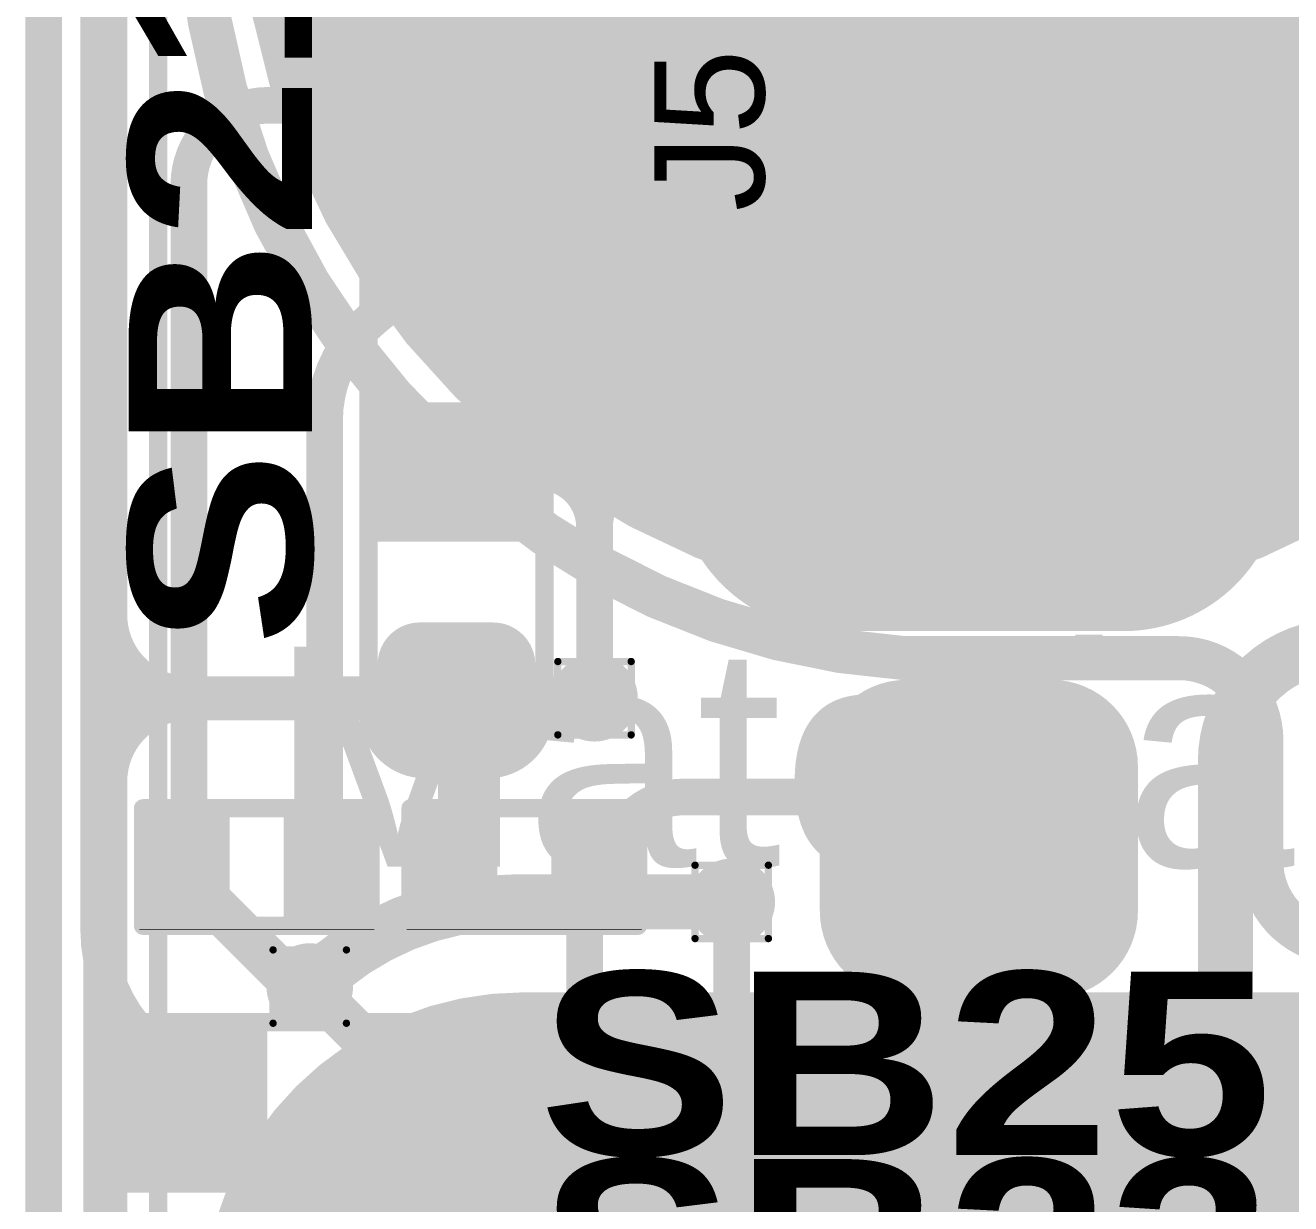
# Model space of a CAD drawing. Header units: inches. Extents: x 3 to 457, y -41 to 239.
# Drawn here: x 192.62 to 201.38, y 14.03 to 22.19 of the extents above; entities that cross this region are included whole.
import ezdxf

# ---------------------------------------------------------------- set-up
doc = ezdxf.new("R2010")
doc.units = ezdxf.units.IN
for name, color, linetype in [('Board Outline', 216, 'Continuous'), ('Bottom Layer', 5, 'Continuous'), ('Bottom Overlay', 54, 'Continuous'), ('Bottom Paste', 16, 'Continuous'), ('Bottom Solder', 6, 'Continuous'), ('Drill Drawing', 1, 'Continuous'), ('Fabrication', 76, 'Continuous'), ('Top Layer', 1, 'Continuous'), ('Top Overlay', 2, 'Continuous'), ('Top Paste', 8, 'Continuous'), ('Top Solder', 216, 'Continuous'), ('Via Holes', 16, 'Continuous')]:
    doc.layers.add(name, color=color, linetype=linetype)
doc.styles.add('Arial', font='', dxfattribs={"height": 0.2})
doc.styles.add('Arial Black_Bold', font='', dxfattribs={"height": 0.2})
doc.styles.get('Arial').set_extended_font_data('Arial')
doc.styles.get('Arial Black_Bold').set_extended_font_data('Arial Black', bold=True)

# ---------------------------------------------------------------- blocks, each defined once
blk = doc.blocks.new('S______B______15')
at = {"layer": 'Top Layer'}
for points in [[(-1.143, -0.4445), (-1.143, 0.4445), (-0.381, 0.4445), (-0.381, -0.4445)], [(0.381, -0.4445), (0.381, 0.4445), (1.143, 0.4445), (1.143, -0.4445)]]:
    blk.add_hatch(color=1, dxfattribs=at).paths.add_polyline_path(points)
at = {"layer": 'Top Paste'}
for points in [[(-1.143, -0.4445), (-1.143, 0.4445), (-0.381, 0.4445), (-0.381, -0.4445)], [(0.381, -0.4445), (0.381, 0.4445), (1.143, 0.4445), (1.143, -0.4445)]]:
    blk.add_hatch(color=8, dxfattribs=at).paths.add_polyline_path(points)
at = {"layer": 'Top Solder'}
for points in [[(-1.2446, -0.5461), (-1.2446, 0.5461), (-0.2794, 0.5461), (-0.2794, -0.5461)], [(0.2794, -0.5461), (0.2794, 0.5461), (1.2446, 0.5461), (1.2446, -0.5461)]]:
    blk.add_hatch(color=216, dxfattribs=at).paths.add_polyline_path(points)
at = {"layer": 'Top Overlay'}
for points in [[(-1.27, -0.5588, 0.127, 0.127, 0), (-1.27, 0.5588, 0.127, 0.127, 0)], [(-1.27, 0.5588, 0.127, 0.127, 0), (1.27, 0.5588, 0.127, 0.127, 0)], [(1.27, -0.5588, 0.127, 0.127, 0), (1.27, 0.5588, 0.127, 0.127, 0)], [(-1.27, -0.5588, 0.127, 0.127, 0), (1.27, -0.5588, 0.127, 0.127, 0)]]:
    blk.add_lwpolyline(points, format="xyseb", dxfattribs=at)
for points in [[(-1.30175, 0.5588, 0.0635, 0.0635, 1), (-1.23825, 0.5588, 0.0635, 0.0635, 1)], [(-1.30175, 0.5588, 0.0635, 0.0635, 1), (-1.23825, 0.5588, 0.0635, 0.0635, 1)], [(1.23825, 0.5588, 0.0635, 0.0635, 1), (1.30175, 0.5588, 0.0635, 0.0635, 1)], [(1.23825, 0.5588, 0.0635, 0.0635, 1), (1.30175, 0.5588, 0.0635, 0.0635, 1)], [(-1.30175, -0.5588, 0.0635, 0.0635, 1), (-1.23825, -0.5588, 0.0635, 0.0635, 1)], [(-1.30175, -0.5588, 0.0635, 0.0635, 1), (-1.23825, -0.5588, 0.0635, 0.0635, 1)], [(1.23825, -0.5588, 0.0635, 0.0635, 1), (1.30175, -0.5588, 0.0635, 0.0635, 1)], [(1.23825, -0.5588, 0.0635, 0.0635, 1), (1.30175, -0.5588, 0.0635, 0.0635, 1)]]:
    blk.add_lwpolyline(points, format="xyseb", close=True, dxfattribs=at)
blk = doc.blocks.new('S______B______3_P___130')
at = {"layer": 'Top Layer'}
h = blk.add_hatch(color=1, dxfattribs=at)
edge = h.paths.add_edge_path()
edge.add_arc((-1.7145, -0.254), 0.1905, 180, 270)
edge.add_line((-1.7145, -0.4445), (-1.3335, -0.4445))
edge.add_arc((-1.3335, -0.254), 0.1905, 270, 360)
edge.add_line((-1.143, -0.254), (-1.143, 0.254))
edge.add_arc((-1.3335, 0.254), 0.1905, 0, 90)
edge.add_line((-1.3335, 0.4445), (-1.7145, 0.4445))
edge.add_arc((-1.7145, 0.254), 0.1905, 90, 180)
edge.add_line((-1.905, 0.254), (-1.905, -0.254))
blk.add_hatch(color=1, dxfattribs=at).paths.add_polyline_path([(-0.381, -0.4445), (-0.381, 0.4445), (0.381, 0.4445), (0.381, -0.4445)])
h = blk.add_hatch(color=1, dxfattribs=at)
edge = h.paths.add_edge_path()
edge.add_arc((1.3335, -0.254), 0.1905, 180, 270)
edge.add_line((1.3335, -0.4445), (1.7145, -0.4445))
edge.add_arc((1.7145, -0.254), 0.1905, 270, 360)
edge.add_line((1.905, -0.254), (1.905, 0.254))
edge.add_arc((1.7145, 0.254), 0.1905, 0, 90)
edge.add_line((1.7145, 0.4445), (1.3335, 0.4445))
edge.add_arc((1.3335, 0.254), 0.1905, 90, 180)
edge.add_line((1.143, 0.254), (1.143, -0.254))
at = {"layer": 'Top Paste'}
h = blk.add_hatch(color=8, dxfattribs=at)
edge = h.paths.add_edge_path()
edge.add_arc((-1.7145, -0.254), 0.1905, 180, 270)
edge.add_line((-1.7145, -0.4445), (-1.3335, -0.4445))
edge.add_arc((-1.3335, -0.254), 0.1905, 270, 360)
edge.add_line((-1.143, -0.254), (-1.143, 0.254))
edge.add_arc((-1.3335, 0.254), 0.1905, 0, 90)
edge.add_line((-1.3335, 0.4445), (-1.7145, 0.4445))
edge.add_arc((-1.7145, 0.254), 0.1905, 90, 180)
edge.add_line((-1.905, 0.254), (-1.905, -0.254))
blk.add_hatch(color=8, dxfattribs=at).paths.add_polyline_path([(-0.381, -0.4445), (-0.381, 0.4445), (0.381, 0.4445), (0.381, -0.4445)])
h = blk.add_hatch(color=8, dxfattribs=at)
edge = h.paths.add_edge_path()
edge.add_arc((1.3335, -0.254), 0.1905, 180, 270)
edge.add_line((1.3335, -0.4445), (1.7145, -0.4445))
edge.add_arc((1.7145, -0.254), 0.1905, 270, 360)
edge.add_line((1.905, -0.254), (1.905, 0.254))
edge.add_arc((1.7145, 0.254), 0.1905, 0, 90)
edge.add_line((1.7145, 0.4445), (1.3335, 0.4445))
edge.add_arc((1.3335, 0.254), 0.1905, 90, 180)
edge.add_line((1.143, 0.254), (1.143, -0.254))
at = {"layer": 'Top Solder'}
h = blk.add_hatch(color=216, dxfattribs=at)
edge = h.paths.add_edge_path()
edge.add_arc((-1.7145, -0.254), 0.2921, 180, 270)
edge.add_line((-1.7145, -0.5461), (-1.3335, -0.5461))
edge.add_arc((-1.3335, -0.254), 0.2921, 270, 360)
edge.add_line((-1.0414, -0.254), (-1.0414, 0.254))
edge.add_arc((-1.3335, 0.254), 0.2921, 0, 90)
edge.add_line((-1.3335, 0.5461), (-1.7145, 0.5461))
edge.add_arc((-1.7145, 0.254), 0.2921, 90, 180)
edge.add_line((-2.0066, 0.254), (-2.0066, -0.254))
blk.add_hatch(color=216, dxfattribs=at).paths.add_polyline_path([(-0.4826, -0.5461), (-0.4826, 0.5461), (0.4826, 0.5461), (0.4826, -0.5461)])
h = blk.add_hatch(color=216, dxfattribs=at)
edge = h.paths.add_edge_path()
edge.add_arc((1.3335, -0.254), 0.2921, 180, 270)
edge.add_line((1.3335, -0.5461), (1.7145, -0.5461))
edge.add_arc((1.7145, -0.254), 0.2921, 270, 360)
edge.add_line((2.0066, -0.254), (2.0066, 0.254))
edge.add_arc((1.7145, 0.254), 0.2921, 0, 90)
edge.add_line((1.7145, 0.5461), (1.3335, 0.5461))
edge.add_arc((1.3335, 0.254), 0.2921, 90, 180)
edge.add_line((1.0414, 0.254), (1.0414, -0.254))
at = {"layer": 'Top Overlay'}
for points in [[(-2.0574, 0.2166, 0.127, 0.127, -0.414214), (-1.6644, 0.6096, 0.127, 0.127, 0)], [(1.6644, 0.6096, 0.127, 0.127, 0), (-1.6644, 0.6096, 0.127, 0.127, 0)], [(1.6644, 0.6096, 0.127, 0.127, -0.414214), (2.0574, 0.2166, 0.127, 0.127, 0)], [(-2.0574, -0.2166, 0.127, 0.127, 0), (-2.0574, 0.2166, 0.127, 0.127, 0)], [(2.0574, -0.2166, 0.127, 0.127, 0), (2.0574, 0.2166, 0.127, 0.127, 0)], [(-1.6644, -0.6096, 0.127, 0.127, -0.414214), (-2.0574, -0.2166, 0.127, 0.127, 0)], [(2.0574, -0.2166, 0.127, 0.127, -0.414214), (1.6644, -0.6096, 0.127, 0.127, 0)], [(1.6644, -0.6096, 0.127, 0.127, 0), (-1.6644, -0.6096, 0.127, 0.127, 0)]]:
    blk.add_lwpolyline(points, format="xyseb", dxfattribs=at)
for points in [[(-1.6962, 0.6096, 0.0635, 0.0635, 1), (-1.6327, 0.6096, 0.0635, 0.0635, 1)], [(-1.6962, 0.6096, 0.0635, 0.0635, 1), (-1.6327, 0.6096, 0.0635, 0.0635, 1)], [(1.6327, 0.6096, 0.0635, 0.0635, 1), (1.6962, 0.6096, 0.0635, 0.0635, 1)], [(1.6327, 0.6096, 0.0635, 0.0635, 1), (1.6962, 0.6096, 0.0635, 0.0635, 1)], [(-2.0892, 0.2166, 0.0635, 0.0635, 1), (-2.0257, 0.2166, 0.0635, 0.0635, 1)], [(-2.0892, 0.2166, 0.0635, 0.0635, 1), (-2.0257, 0.2166, 0.0635, 0.0635, 1)], [(2.0257, 0.2166, 0.0635, 0.0635, 1), (2.0892, 0.2166, 0.0635, 0.0635, 1)], [(2.0257, 0.2166, 0.0635, 0.0635, 1), (2.0892, 0.2166, 0.0635, 0.0635, 1)], [(-2.0892, -0.2166, 0.0635, 0.0635, 1), (-2.0257, -0.2166, 0.0635, 0.0635, 1)], [(-2.0892, -0.2166, 0.0635, 0.0635, 1), (-2.0257, -0.2166, 0.0635, 0.0635, 1)], [(2.0257, -0.2166, 0.0635, 0.0635, 1), (2.0892, -0.2166, 0.0635, 0.0635, 1)], [(2.0257, -0.2166, 0.0635, 0.0635, 1), (2.0892, -0.2166, 0.0635, 0.0635, 1)], [(-1.6962, -0.6096, 0.0635, 0.0635, 1), (-1.6327, -0.6096, 0.0635, 0.0635, 1)], [(-1.6962, -0.6096, 0.0635, 0.0635, 1), (-1.6327, -0.6096, 0.0635, 0.0635, 1)], [(1.6327, -0.6096, 0.0635, 0.0635, 1), (1.6962, -0.6096, 0.0635, 0.0635, 1)], [(1.6327, -0.6096, 0.0635, 0.0635, 1), (1.6962, -0.6096, 0.0635, 0.0635, 1)]]:
    blk.add_lwpolyline(points, format="xyseb", close=True, dxfattribs=at)
blk = doc.blocks.new('R___0402_209')
at = {"layer": 'Top Layer'}
for points in [[(-0.6985, -0.3175), (-0.6985, 0.3175), (-0.2413, 0.3175), (-0.2413, -0.3175)], [(0.2413, -0.3175), (0.2413, 0.3175), (0.6985, 0.3175), (0.6985, -0.3175)]]:
    blk.add_hatch(color=1, dxfattribs=at).paths.add_polyline_path(points)
at = {"layer": 'Top Paste'}
for points in [[(-0.6985, -0.3175), (-0.6985, 0.3175), (-0.2413, 0.3175), (-0.2413, -0.3175)], [(0.2413, -0.3175), (0.2413, 0.3175), (0.6985, 0.3175), (0.6985, -0.3175)]]:
    blk.add_hatch(color=8, dxfattribs=at).paths.add_polyline_path(points)
at = {"layer": 'Top Solder'}
for points in [[(-0.7535, -0.3725), (-0.7535, 0.3725), (-0.1863, 0.3725), (-0.1863, -0.3725)], [(0.1863, -0.3725), (0.1863, 0.3725), (0.7535, 0.3725), (0.7535, -0.3725)]]:
    blk.add_hatch(color=216, dxfattribs=at).paths.add_polyline_path(points)
at = {"layer": 'Top Overlay'}
for points in [[(-0.7874, 0.4064, 0.127, 0.127, 0), (0.7874, 0.4064, 0.127, 0.127, 0)], [(-0.7874, -0.4064, 0.127, 0.127, 0), (-0.7874, 0.4064, 0.127, 0.127, 0)], [(0.7874, -0.4064, 0.127, 0.127, 0), (0.7874, 0.4064, 0.127, 0.127, 0)], [(-0.7874, -0.4064, 0.127, 0.127, 0), (0.7874, -0.4064, 0.127, 0.127, 0)], [(-0.8128, -0.4318, 0.00323, 0.00323, 0), (0.8128, -0.4318, 0.00323, 0.00323, 0)]]:
    blk.add_lwpolyline(points, format="xyseb", dxfattribs=at)
for points in [[(-0.8191, 0.4064, 0.0635, 0.0635, 1), (-0.7556, 0.4064, 0.0635, 0.0635, 1)], [(-0.8191, 0.4064, 0.0635, 0.0635, 1), (-0.7556, 0.4064, 0.0635, 0.0635, 1)], [(0.7556, 0.4064, 0.0635, 0.0635, 1), (0.8191, 0.4064, 0.0635, 0.0635, 1)], [(0.7556, 0.4064, 0.0635, 0.0635, 1), (0.8191, 0.4064, 0.0635, 0.0635, 1)], [(-0.8191, -0.4064, 0.0635, 0.0635, 1), (-0.7556, -0.4064, 0.0635, 0.0635, 1)], [(-0.8191, -0.4064, 0.0635, 0.0635, 1), (-0.7556, -0.4064, 0.0635, 0.0635, 1)], [(0.7556, -0.4064, 0.0635, 0.0635, 1), (0.8191, -0.4064, 0.0635, 0.0635, 1)], [(0.7556, -0.4064, 0.0635, 0.0635, 1), (0.8191, -0.4064, 0.0635, 0.0635, 1)], [(-0.8136, -0.4318, 0.00161, 0.00161, 1), (-0.812, -0.4318, 0.00161, 0.00161, 1)], [(0.812, -0.4318, 0.00161, 0.00161, 1), (0.8136, -0.4318, 0.00161, 0.00161, 1)]]:
    blk.add_lwpolyline(points, format="xyseb", close=True, dxfattribs=at)
blk = doc.blocks.new('R___0402_210')
at = {"layer": 'Top Layer'}
for points in [[(-0.6985, -0.3175), (-0.6985, 0.3175), (-0.2413, 0.3175), (-0.2413, -0.3175)], [(0.2413, -0.3175), (0.2413, 0.3175), (0.6985, 0.3175), (0.6985, -0.3175)]]:
    blk.add_hatch(color=1, dxfattribs=at).paths.add_polyline_path(points)
at = {"layer": 'Top Paste'}
for points in [[(-0.6985, -0.3175), (-0.6985, 0.3175), (-0.2413, 0.3175), (-0.2413, -0.3175)], [(0.2413, -0.3175), (0.2413, 0.3175), (0.6985, 0.3175), (0.6985, -0.3175)]]:
    blk.add_hatch(color=8, dxfattribs=at).paths.add_polyline_path(points)
at = {"layer": 'Top Solder'}
for points in [[(-0.7535, -0.3725), (-0.7535, 0.3725), (-0.1863, 0.3725), (-0.1863, -0.3725)], [(0.1863, -0.3725), (0.1863, 0.3725), (0.7535, 0.3725), (0.7535, -0.3725)]]:
    blk.add_hatch(color=216, dxfattribs=at).paths.add_polyline_path(points)
at = {"layer": 'Top Overlay'}
for points in [[(-0.7874, 0.4064, 0.127, 0.127, 0), (0.7874, 0.4064, 0.127, 0.127, 0)], [(-0.7874, -0.4064, 0.127, 0.127, 0), (-0.7874, 0.4064, 0.127, 0.127, 0)], [(0.7874, -0.4064, 0.127, 0.127, 0), (0.7874, 0.4064, 0.127, 0.127, 0)], [(-0.7874, -0.4064, 0.127, 0.127, 0), (0.7874, -0.4064, 0.127, 0.127, 0)], [(-0.8128, -0.4318, 0.00323, 0.00323, 0), (0.8128, -0.4318, 0.00323, 0.00323, 0)]]:
    blk.add_lwpolyline(points, format="xyseb", dxfattribs=at)
for points in [[(-0.8191, 0.4064, 0.0635, 0.0635, 1), (-0.7556, 0.4064, 0.0635, 0.0635, 1)], [(-0.8191, 0.4064, 0.0635, 0.0635, 1), (-0.7556, 0.4064, 0.0635, 0.0635, 1)], [(0.7556, 0.4064, 0.0635, 0.0635, 1), (0.8191, 0.4064, 0.0635, 0.0635, 1)], [(0.7556, 0.4064, 0.0635, 0.0635, 1), (0.8191, 0.4064, 0.0635, 0.0635, 1)], [(-0.8191, -0.4064, 0.0635, 0.0635, 1), (-0.7556, -0.4064, 0.0635, 0.0635, 1)], [(-0.8191, -0.4064, 0.0635, 0.0635, 1), (-0.7556, -0.4064, 0.0635, 0.0635, 1)], [(0.7556, -0.4064, 0.0635, 0.0635, 1), (0.8191, -0.4064, 0.0635, 0.0635, 1)], [(0.7556, -0.4064, 0.0635, 0.0635, 1), (0.8191, -0.4064, 0.0635, 0.0635, 1)], [(-0.8136, -0.4318, 0.00161, 0.00161, 1), (-0.812, -0.4318, 0.00161, 0.00161, 1)], [(0.812, -0.4318, 0.00161, 0.00161, 1), (0.8136, -0.4318, 0.00161, 0.00161, 1)]]:
    blk.add_lwpolyline(points, format="xyseb", close=True, dxfattribs=at)
blk = doc.blocks.new('SEMG_PAD_B_244')
at = {"layer": 'Bottom Layer'}
h = blk.add_hatch(color=5, dxfattribs=at)
edge = h.paths.add_edge_path()
edge.add_arc((-3.15, 0.0128), 2.1, 90, 270)
edge.add_line((-3.15, -2.0872), (3.15, -2.0872))
edge.add_arc((3.15, 0.0128), 2.1, 270, 450)
edge.add_line((3.15, 2.1128), (-3.15, 2.1128))
h = blk.add_hatch(color=5, dxfattribs=at)
edge = h.paths.add_edge_path()
edge.add_arc((0, -9.9872), 5, 0, 360)
at = {"layer": 'Bottom Paste'}
h = blk.add_hatch(color=16, dxfattribs=at)
edge = h.paths.add_edge_path()
edge.add_arc((-3.15, 0.0128), 2.1, 90, 270)
edge.add_line((-3.15, -2.0872), (3.15, -2.0872))
edge.add_arc((3.15, 0.0128), 2.1, 270, 450)
edge.add_line((3.15, 2.1128), (-3.15, 2.1128))
h = blk.add_hatch(color=16, dxfattribs=at)
edge = h.paths.add_edge_path()
edge.add_arc((0, -9.9872), 5, 0, 360)
at = {"layer": 'Bottom Solder'}
h = blk.add_hatch(color=6, dxfattribs=at)
edge = h.paths.add_edge_path()
edge.add_arc((-3.15, 0.0128), 2.2016, 90, 270)
edge.add_line((-3.15, -2.1888), (3.15, -2.1888))
edge.add_arc((3.15, 0.0128), 2.2016, 270, 450)
edge.add_line((3.15, 2.2144), (-3.15, 2.2144))
h = blk.add_hatch(color=6, dxfattribs=at)
edge = h.paths.add_edge_path()
edge.add_arc((0, -9.9872), 5.1016, 0, 360)
at = {"layer": 'Bottom Overlay'}
blk.add_lwpolyline([(5.6833, 10.9658, 0.127, 0.127, 0), (5.6833, -10.9656, 0.127, 0.127, 0)], format="xyseb", dxfattribs=at)
blk = doc.blocks.new('T____P____SMD_3_P____246')
at = {"layer": 'Top Layer'}
h = blk.add_hatch(color=1, dxfattribs=at)
edge = h.paths.add_edge_path()
edge.add_arc((-0.5, 3.04), 0.5, 90, 180)
edge.add_line((-1, 3.04), (-1, 2.04))
edge.add_arc((-0.5, 2.04), 0.5, 180, 270)
edge.add_line((-0.5, 1.54), (0.5, 1.54))
edge.add_arc((0.5, 2.04), 0.5, 270, 360)
edge.add_line((1, 2.04), (1, 3.04))
edge.add_arc((0.5, 3.04), 0.5, 0, 90)
edge.add_line((0.5, 3.54), (-0.5, 3.54))
h = blk.add_hatch(color=1, dxfattribs=at)
edge = h.paths.add_edge_path()
edge.add_arc((-1, 0), 1, 90, 270)
edge.add_line((-1, -1), (1, -1))
edge.add_arc((1, 0), 1, 270, 450)
edge.add_line((1, 1), (-1, 1))
h = blk.add_hatch(color=1, dxfattribs=at)
edge = h.paths.add_edge_path()
edge.add_arc((-0.5, -2.04), 0.5, 90, 180)
edge.add_line((-1, -2.04), (-1, -3.04))
edge.add_arc((-0.5, -3.04), 0.5, 180, 270)
edge.add_line((-0.5, -3.54), (0.5, -3.54))
edge.add_arc((0.5, -3.04), 0.5, 270, 360)
edge.add_line((1, -3.04), (1, -2.04))
edge.add_arc((0.5, -2.04), 0.5, 0, 90)
edge.add_line((0.5, -1.54), (-0.5, -1.54))
at = {"layer": 'Top Paste'}
h = blk.add_hatch(color=8, dxfattribs=at)
edge = h.paths.add_edge_path()
edge.add_arc((-0.5, 3.04), 0.5, 90, 180)
edge.add_line((-1, 3.04), (-1, 2.04))
edge.add_arc((-0.5, 2.04), 0.5, 180, 270)
edge.add_line((-0.5, 1.54), (0.5, 1.54))
edge.add_arc((0.5, 2.04), 0.5, 270, 360)
edge.add_line((1, 2.04), (1, 3.04))
edge.add_arc((0.5, 3.04), 0.5, 0, 90)
edge.add_line((0.5, 3.54), (-0.5, 3.54))
h = blk.add_hatch(color=8, dxfattribs=at)
edge = h.paths.add_edge_path()
edge.add_arc((-1, 0), 1, 90, 270)
edge.add_line((-1, -1), (1, -1))
edge.add_arc((1, 0), 1, 270, 450)
edge.add_line((1, 1), (-1, 1))
h = blk.add_hatch(color=8, dxfattribs=at)
edge = h.paths.add_edge_path()
edge.add_arc((-0.5, -2.04), 0.5, 90, 180)
edge.add_line((-1, -2.04), (-1, -3.04))
edge.add_arc((-0.5, -3.04), 0.5, 180, 270)
edge.add_line((-0.5, -3.54), (0.5, -3.54))
edge.add_arc((0.5, -3.04), 0.5, 270, 360)
edge.add_line((1, -3.04), (1, -2.04))
edge.add_arc((0.5, -2.04), 0.5, 0, 90)
edge.add_line((0.5, -1.54), (-0.5, -1.54))
at = {"layer": 'Top Solder'}
h = blk.add_hatch(color=216, dxfattribs=at)
edge = h.paths.add_edge_path()
edge.add_arc((-0.5, 3.04), 0.6016, 90, 180)
edge.add_line((-1.1016, 3.04), (-1.1016, 2.04))
edge.add_arc((-0.5, 2.04), 0.6016, 180, 270)
edge.add_line((-0.5, 1.4384), (0.5, 1.4384))
edge.add_arc((0.5, 2.04), 0.6016, 270, 360)
edge.add_line((1.1016, 2.04), (1.1016, 3.04))
edge.add_arc((0.5, 3.04), 0.6016, 0, 90)
edge.add_line((0.5, 3.6416), (-0.5, 3.6416))
h = blk.add_hatch(color=216, dxfattribs=at)
edge = h.paths.add_edge_path()
edge.add_arc((-1, 0), 1.1016, 90, 270)
edge.add_line((-1, -1.1016), (1, -1.1016))
edge.add_arc((1, 0), 1.1016, 270, 450)
edge.add_line((1, 1.1016), (-1, 1.1016))
h = blk.add_hatch(color=216, dxfattribs=at)
edge = h.paths.add_edge_path()
edge.add_arc((-0.5, -2.04), 0.6016, 90, 180)
edge.add_line((-1.1016, -2.04), (-1.1016, -3.04))
edge.add_arc((-0.5, -3.04), 0.6016, 180, 270)
edge.add_line((-0.5, -3.6416), (0.5, -3.6416))
edge.add_arc((0.5, -3.04), 0.6016, 270, 360)
edge.add_line((1.1016, -3.04), (1.1016, -2.04))
edge.add_arc((0.5, -2.04), 0.6016, 0, 90)
edge.add_line((0.5, -1.4384), (-0.5, -1.4384))

msp = doc.modelspace()

# ---------------------------------------------------------------- hatches: boundary and pattern name
at = {"layer": 'Bottom Layer'}
h = msp.add_hatch(color=5, dxfattribs=at)
edge = h.paths.add_edge_path()
edge.add_arc((196.5626, 17.534), 0.3, 0, 360)
h = msp.add_hatch(color=5, dxfattribs=at)
edge = h.paths.add_edge_path()
edge.add_arc((197.5129, 16.1236), 0.3, 0, 360)
h = msp.add_hatch(color=5, dxfattribs=at)
edge = h.paths.add_edge_path()
edge.add_arc((194.5906, 15.5371), 0.3, 0, 360)
at = {"layer": 'Top Layer'}
h = msp.add_hatch(color=1, dxfattribs=at)
edge = h.paths.add_edge_path()
edge.add_arc((196.5626, 17.534), 0.3, 0, 360)
h = msp.add_hatch(color=1, dxfattribs=at)
edge = h.paths.add_edge_path()
edge.add_arc((197.5129, 16.1236), 0.3, 0, 360)
h = msp.add_hatch(color=1, dxfattribs=at)
edge = h.paths.add_edge_path()
edge.add_arc((194.5906, 15.5371), 0.3, 0, 360)
at = {"layer": 'Via Holes'}
h = msp.add_hatch(color=7, dxfattribs=at)
edge = h.paths.add_edge_path()
edge.add_arc((196.5626, 17.534), 0.15, 0, 360)
h = msp.add_hatch(color=7, dxfattribs=at)
edge = h.paths.add_edge_path()
edge.add_arc((197.5129, 16.1236), 0.15, 0, 360)
h = msp.add_hatch(color=7, dxfattribs=at)
edge = h.paths.add_edge_path()
edge.add_arc((194.5906, 15.5371), 0.15, 0, 360)

# ---------------------------------------------------------------- linework, layer by layer
at = {"layer": 'Board Outline'}
msp.add_lwpolyline([(192.7477, 2.3169, 0.127, 0.127, 0), (192.7478, 24.1726, 0.127, 0.127, 0)], format="xyseb", dxfattribs=at)
at = {"layer": 'Bottom Layer'}
for points in [[(193.1743, 18.1108, 0.3048, 0.3048, 0), (193.1743, 24.3129, 0.3048, 0.3048, 0)], [(195.5053, 19.2675, 0.3048, 0.3048, -0.209657), (193.8154, 23.1943, 0.3048, 0.3048, 0)], [(195.5053, 19.2675, 0.3048, 0.3048, 0), (195.5365, 19.2367, 0.3048, 0.3048, 0)], [(198.711, 17.8114, 0.3048, 0.3048, -0.180286), (195.5365, 19.2367, 0.3048, 0.3048, 0)], [(193.1743, 16.9572, 0.3048, 0.3048, 0), (193.1743, 18.1108, 0.3048, 0.3048, 0)], [(193.7511, 17.534, 0.3048, 0.3048, -0.414214), (193.1743, 18.1108, 0.3048, 0.3048, 0)], [(198.711, 17.8114, 0.3048, 0.3048, 0), (198.7211, 17.8114, 0.3048, 0.3048, 0)], [(198.7211, 17.8114, 0.3048, 0.3048, 0), (200.6122, 17.8114, 0.3048, 0.3048, 0)], [(200.6122, 17.8114, 0.3048, 0.3048, -0.414214), (201.1813, 17.2423, 0.3048, 0.3048, 0)], [(193.1743, 16.9572, 0.3048, 0.3048, -0.414214), (193.7511, 17.534, 0.3048, 0.3048, 0)], [(193.2431, 17.534, 0.3048, 0.3048, 0), (193.7511, 17.534, 0.3048, 0.3048, 0)], [(193.7511, 17.534, 0.3048, 0.3048, 0), (196.5626, 17.534, 0.3048, 0.3048, 0)], [(201.1813, 16.4011, 0.3048, 0.3048, 0), (201.1813, 17.2423, 0.3048, 0.3048, 0)], [(193.1743, 10.4572, 0.3048, 0.3048, 0), (193.1743, 16.9572, 0.3048, 0.3048, 0)], [(201.7452, 15.8373, 0.3048, 0.3048, -0.414214), (201.1813, 16.4011, 0.3048, 0.3048, 0)], [(194.5914, 15.5379, 0.381, 0.381, -0.19877), (196.0064, 16.1236, 0.381, 0.381, 0)], [(196.0064, 16.1236, 0.381, 0.381, 0), (197.5129, 16.1236, 0.381, 0.381, 0)], [(194.5906, 15.5371, 0.381, 0.381, -0.000137), (194.5914, 15.5379, 0.381, 0.381, 0)]]:
    msp.add_lwpolyline(points, format="xyseb", dxfattribs=at)
for points in [[(195.4291, 19.2675, 0.1524, 0.1524, 1), (195.5815, 19.2675, 0.1524, 0.1524, 1)], [(195.4291, 19.2675, 0.1524, 0.1524, 1), (195.5815, 19.2675, 0.1524, 0.1524, 1)], [(195.4603, 19.2367, 0.1524, 0.1524, 1), (195.6127, 19.2367, 0.1524, 0.1524, 1)], [(195.4603, 19.2367, 0.1524, 0.1524, 1), (195.6127, 19.2367, 0.1524, 0.1524, 1)], [(193.0981, 18.1108, 0.1524, 0.1524, 1), (193.2505, 18.1108, 0.1524, 0.1524, 1)], [(193.0981, 18.1108, 0.1524, 0.1524, 1), (193.2505, 18.1108, 0.1524, 0.1524, 1)], [(193.0981, 18.1108, 0.1524, 0.1524, 1), (193.2505, 18.1108, 0.1524, 0.1524, 1)], [(198.6348, 17.8114, 0.1524, 0.1524, 1), (198.7872, 17.8114, 0.1524, 0.1524, 1)], [(198.6348, 17.8114, 0.1524, 0.1524, 1), (198.7872, 17.8114, 0.1524, 0.1524, 1)], [(198.6449, 17.8114, 0.1524, 0.1524, 1), (198.7973, 17.8114, 0.1524, 0.1524, 1)], [(198.6449, 17.8114, 0.1524, 0.1524, 1), (198.7973, 17.8114, 0.1524, 0.1524, 1)], [(200.536, 17.8114, 0.1524, 0.1524, 1), (200.6884, 17.8114, 0.1524, 0.1524, 1)], [(200.536, 17.8114, 0.1524, 0.1524, 1), (200.6884, 17.8114, 0.1524, 0.1524, 1)], [(193.1669, 17.534, 0.1524, 0.1524, 1), (193.3193, 17.534, 0.1524, 0.1524, 1)], [(193.6749, 17.534, 0.1524, 0.1524, 1), (193.8273, 17.534, 0.1524, 0.1524, 1)], [(193.6749, 17.534, 0.1524, 0.1524, 1), (193.8273, 17.534, 0.1524, 0.1524, 1)], [(193.6749, 17.534, 0.1524, 0.1524, 1), (193.8273, 17.534, 0.1524, 0.1524, 1)], [(193.6749, 17.534, 0.1524, 0.1524, 1), (193.8273, 17.534, 0.1524, 0.1524, 1)], [(196.4864, 17.534, 0.1524, 0.1524, 1), (196.6388, 17.534, 0.1524, 0.1524, 1)], [(201.1051, 17.2423, 0.1524, 0.1524, 1), (201.2575, 17.2423, 0.1524, 0.1524, 1)], [(201.1051, 17.2423, 0.1524, 0.1524, 1), (201.2575, 17.2423, 0.1524, 0.1524, 1)], [(193.0981, 16.9572, 0.1524, 0.1524, 1), (193.2505, 16.9572, 0.1524, 0.1524, 1)], [(193.0981, 16.9572, 0.1524, 0.1524, 1), (193.2505, 16.9572, 0.1524, 0.1524, 1)], [(193.0981, 16.9572, 0.1524, 0.1524, 1), (193.2505, 16.9572, 0.1524, 0.1524, 1)], [(201.1051, 16.4011, 0.1524, 0.1524, 1), (201.2575, 16.4011, 0.1524, 0.1524, 1)], [(201.1051, 16.4011, 0.1524, 0.1524, 1), (201.2575, 16.4011, 0.1524, 0.1524, 1)], [(195.9112, 16.1236, 0.1905, 0.1905, 1), (196.1017, 16.1236, 0.1905, 0.1905, 1)], [(195.9112, 16.1236, 0.1905, 0.1905, 1), (196.1017, 16.1236, 0.1905, 0.1905, 1)], [(197.4176, 16.1236, 0.1905, 0.1905, 1), (197.6081, 16.1236, 0.1905, 0.1905, 1)], [(194.4954, 15.5371, 0.1905, 0.1905, 1), (194.6859, 15.5371, 0.1905, 0.1905, 1)], [(194.4962, 15.5379, 0.1905, 0.1905, 1), (194.6867, 15.5379, 0.1905, 0.1905, 1)], [(194.4962, 15.5379, 0.1905, 0.1905, 1), (194.6867, 15.5379, 0.1905, 0.1905, 1)]]:
    msp.add_lwpolyline(points, format="xyseb", close=True, dxfattribs=at)
at = {"layer": 'Drill Drawing'}
for points in [[(196.3086, 17.788, 0.0508, 0.0508, 0), (196.8166, 17.788, 0.0508, 0.0508, 0)], [(196.3086, 17.28, 0.0508, 0.0508, 0), (196.3086, 17.788, 0.0508, 0.0508, 0)], [(196.8166, 17.28, 0.0508, 0.0508, 0), (196.8166, 17.788, 0.0508, 0.0508, 0)], [(196.3086, 17.28, 0.0508, 0.0508, 0), (196.8166, 17.28, 0.0508, 0.0508, 0)], [(197.2589, 16.3776, 0.0508, 0.0508, 0), (197.7669, 16.3776, 0.0508, 0.0508, 0)], [(197.2589, 15.8696, 0.0508, 0.0508, 0), (197.2589, 16.3776, 0.0508, 0.0508, 0)], [(197.7669, 15.8696, 0.0508, 0.0508, 0), (197.7669, 16.3776, 0.0508, 0.0508, 0)], [(197.2589, 15.8696, 0.0508, 0.0508, 0), (197.7669, 15.8696, 0.0508, 0.0508, 0)], [(194.3366, 15.7911, 0.0508, 0.0508, 0), (194.8446, 15.7911, 0.0508, 0.0508, 0)], [(194.3366, 15.2831, 0.0508, 0.0508, 0), (194.3366, 15.7911, 0.0508, 0.0508, 0)], [(194.8446, 15.2831, 0.0508, 0.0508, 0), (194.8446, 15.7911, 0.0508, 0.0508, 0)], [(194.3366, 15.2831, 0.0508, 0.0508, 0), (194.8446, 15.2831, 0.0508, 0.0508, 0)]]:
    msp.add_lwpolyline(points, format="xyseb", dxfattribs=at)
for points in [[(196.2959, 17.788, 0.0254, 0.0254, 1), (196.3213, 17.788, 0.0254, 0.0254, 1)], [(196.2959, 17.788, 0.0254, 0.0254, 1), (196.3213, 17.788, 0.0254, 0.0254, 1)], [(196.8039, 17.788, 0.0254, 0.0254, 1), (196.8293, 17.788, 0.0254, 0.0254, 1)], [(196.8039, 17.788, 0.0254, 0.0254, 1), (196.8293, 17.788, 0.0254, 0.0254, 1)], [(196.2959, 17.28, 0.0254, 0.0254, 1), (196.3213, 17.28, 0.0254, 0.0254, 1)], [(196.2959, 17.28, 0.0254, 0.0254, 1), (196.3213, 17.28, 0.0254, 0.0254, 1)], [(196.8039, 17.28, 0.0254, 0.0254, 1), (196.8293, 17.28, 0.0254, 0.0254, 1)], [(196.8039, 17.28, 0.0254, 0.0254, 1), (196.8293, 17.28, 0.0254, 0.0254, 1)], [(197.2462, 16.3776, 0.0254, 0.0254, 1), (197.2716, 16.3776, 0.0254, 0.0254, 1)], [(197.2462, 16.3776, 0.0254, 0.0254, 1), (197.2716, 16.3776, 0.0254, 0.0254, 1)], [(197.7542, 16.3776, 0.0254, 0.0254, 1), (197.7796, 16.3776, 0.0254, 0.0254, 1)], [(197.7542, 16.3776, 0.0254, 0.0254, 1), (197.7796, 16.3776, 0.0254, 0.0254, 1)], [(197.2462, 15.8696, 0.0254, 0.0254, 1), (197.2716, 15.8696, 0.0254, 0.0254, 1)], [(197.2462, 15.8696, 0.0254, 0.0254, 1), (197.2716, 15.8696, 0.0254, 0.0254, 1)], [(197.7542, 15.8696, 0.0254, 0.0254, 1), (197.7796, 15.8696, 0.0254, 0.0254, 1)], [(197.7542, 15.8696, 0.0254, 0.0254, 1), (197.7796, 15.8696, 0.0254, 0.0254, 1)], [(194.3239, 15.7911, 0.0254, 0.0254, 1), (194.3493, 15.7911, 0.0254, 0.0254, 1)], [(194.3239, 15.7911, 0.0254, 0.0254, 1), (194.3493, 15.7911, 0.0254, 0.0254, 1)], [(194.8319, 15.7911, 0.0254, 0.0254, 1), (194.8573, 15.7911, 0.0254, 0.0254, 1)], [(194.8319, 15.7911, 0.0254, 0.0254, 1), (194.8573, 15.7911, 0.0254, 0.0254, 1)], [(194.3239, 15.2831, 0.0254, 0.0254, 1), (194.3493, 15.2831, 0.0254, 0.0254, 1)], [(194.3239, 15.2831, 0.0254, 0.0254, 1), (194.3493, 15.2831, 0.0254, 0.0254, 1)], [(194.8319, 15.2831, 0.0254, 0.0254, 1), (194.8573, 15.2831, 0.0254, 0.0254, 1)], [(194.8319, 15.2831, 0.0254, 0.0254, 1), (194.8573, 15.2831, 0.0254, 0.0254, 1)]]:
    msp.add_lwpolyline(points, format="xyseb", close=True, dxfattribs=at)
at = {"layer": 'Fabrication'}
for points in [[(204.2246, 23.2447, 0.254, 0.254, 1), (194.2246, 23.2447, 0.254, 0.254, 1)], [(196.0071, 15.3704, 0.127, 0.127, 1), (196.1341, 15.3704, 0.127, 0.127, 1)], [(196.0071, 15.3704, 0.127, 0.127, 1), (196.1341, 15.3704, 0.127, 0.127, 1)], [(194.5222, 14.7553, 0.127, 0.127, 1), (194.6492, 14.7553, 0.127, 0.127, 1)], [(194.5222, 14.7553, 0.127, 0.127, 1), (194.6492, 14.7553, 0.127, 0.127, 1)]]:
    msp.add_lwpolyline(points, format="xyseb", close=True, dxfattribs=at)
for points in [[(192.7477, 2.3169, 0.254, 0.254, 0), (192.7478, 24.1726, 0.254, 0.254, 0)], [(194.5857, 14.7553, 0.254, 0.254, -0.198912), (196.0706, 15.3704, 0.254, 0.254, 0)], [(196.0706, 15.3704, 0.254, 0.254, 0), (202.3786, 15.3704, 0.254, 0.254, 0)], [(193.9706, 13.2704, 0.254, 0.254, -0.198912), (194.5857, 14.7553, 0.254, 0.254, 0)]]:
    msp.add_lwpolyline(points, format="xyseb", dxfattribs=at)
at = {"layer": 'Top Layer'}
for points in [[(193.1288, 15.9335, 0.254, 0.254, 0), (193.1288, 23.6052, 0.254, 0.254, 0)], [(193.7534, 21.0909, 0.254, 0.254, -0.414214), (194.3025, 21.64, 0.254, 0.254, 0)], [(194.3025, 21.64, 0.254, 0.254, 0), (199.2246, 21.64, 0.254, 0.254, 0)], [(193.7534, 16.3651, 0.254, 0.254, 0), (193.7534, 21.0909, 0.254, 0.254, 0)], [(195.3525, 20.4335, 0.254, 0.254, 0), (195.6065, 20.624, 0.254, 0.254, 0)], [(195.0228, 20.1595, 0.254, 0.254, 0), (195.3525, 20.4335, 0.254, 0.254, 0)], [(194.6932, 19.4571, 0.254, 0.254, -0.22294), (195.0228, 20.1595, 0.254, 0.254, 0)], [(194.6932, 16.3651, 0.254, 0.254, 0), (194.6932, 19.4571, 0.254, 0.254, 0)], [(195.6065, 19.1, 0.254, 0.254, 0), (196.5463, 19.1, 0.254, 0.254, 0)], [(196.1816, 19.1, 0.254, 0.254, -0.414214), (196.5626, 18.719, 0.254, 0.254, 0)], [(196.5463, 19.1, 0.254, 0.254, 0), (199.2246, 19.1, 0.254, 0.254, 0)], [(196.5463, 19.1, 0.254, 0.254, -0.198911), (196.5626, 19.0607, 0.254, 0.254, 0)], [(196.5626, 18.719, 0.254, 0.254, -0.414214), (196.9436, 19.1, 0.254, 0.254, 0)], [(196.5626, 17.534, 0.254, 0.254, 0), (196.5626, 19.0607, 0.254, 0.254, 0)], [(200.9317, 17.0988, 0.381, 0.381, -0.414214), (201.7257, 17.8928, 0.381, 0.381, 0)], [(195.6065, 16.3651, 0.254, 0.254, 0), (195.6065, 17.576, 0.254, 0.254, 0)], [(200.9317, 12.7311, 0.381, 0.381, 0), (200.9317, 17.0988, 0.381, 0.381, 0)], [(196.8252, 16.7033, 0.254, 0.254, -0.1986), (197.1804, 16.8501, 0.254, 0.254, 0)], [(197.1804, 16.8501, 0.254, 0.254, 0), (198.9345, 16.8501, 0.254, 0.254, 0)], [(198.9345, 16.8501, 0.254, 0.254, 0), (199.2246, 16.56, 0.254, 0.254, 0)], [(196.6775, 16.5556, 0.254, 0.254, 0), (196.8248, 16.7029, 0.254, 0.254, 0)], [(196.8248, 16.7029, 0.254, 0.254, -0.0003), (196.8252, 16.7033, 0.254, 0.254, 0)], [(196.5463, 16.454, 0.254, 0.254, 0), (196.6479, 16.5556, 0.254, 0.254, 0)], [(196.6479, 16.5556, 0.254, 0.254, 0), (196.6775, 16.5556, 0.254, 0.254, 0)], [(199.0297, 16.3651, 0.254, 0.254, 0), (199.2246, 16.56, 0.254, 0.254, 0)], [(196.5463, 16.3651, 0.254, 0.254, 0), (196.5463, 16.454, 0.254, 0.254, 0)], [(193.7534, 16.2762, 0.254, 0.254, 0), (193.7534, 16.3651, 0.254, 0.254, 0)], [(196.4938, 16.3126, 0.254, 0.254, 0), (196.5463, 16.3651, 0.254, 0.254, 0)], [(193.7534, 16.2762, 0.3048, 0.3048, 0), (194.4263, 15.6033, 0.3048, 0.3048, 0)], [(196.4938, 13.7795, 0.254, 0.254, 0), (196.4938, 16.3126, 0.254, 0.254, 0)], [(199.1181, 10.7695, 0.254, 0.254, 0), (199.1181, 16.2967, 0.254, 0.254, 0)], [(197.5129, 11.651, 0.254, 0.254, 0), (197.5129, 16.1236, 0.254, 0.254, 0)], [(193.4431, 15.1748, 0.254, 0.254, -0.198912), (193.1288, 15.9335, 0.254, 0.254, 0)], [(194.4263, 15.6033, 0.254, 0.254, 0), (194.5244, 15.6033, 0.254, 0.254, 0)], [(194.5244, 15.6033, 0.254, 0.254, 0), (194.5906, 15.5371, 0.254, 0.254, 0)], [(194.5977, 15.5371, 0.3048, 0.3048, 0), (195.3393, 14.7955, 0.3048, 0.3048, 0)], [(194.5906, 15.5371, 0.254, 0.254, 0), (194.5977, 15.5371, 0.254, 0.254, 0)], [(193.4431, 15.1748, 0.254, 0.254, 0), (193.5613, 15.0565, 0.254, 0.254, 0)]]:
    msp.add_lwpolyline(points, format="xyseb", dxfattribs=at)
for points in [[(194.239, 21.64, 0.127, 0.127, 1), (194.366, 21.64, 0.127, 0.127, 1)], [(194.239, 21.64, 0.127, 0.127, 1), (194.366, 21.64, 0.127, 0.127, 1)], [(199.1611, 21.64, 0.127, 0.127, 1), (199.2881, 21.64, 0.127, 0.127, 1)], [(193.6899, 21.0909, 0.127, 0.127, 1), (193.8169, 21.0909, 0.127, 0.127, 1)], [(193.6899, 21.0909, 0.127, 0.127, 1), (193.8169, 21.0909, 0.127, 0.127, 1)], [(195.543, 20.624, 0.127, 0.127, 1), (195.67, 20.624, 0.127, 0.127, 1)], [(195.289, 20.4335, 0.127, 0.127, 1), (195.416, 20.4335, 0.127, 0.127, 1)], [(195.289, 20.4335, 0.127, 0.127, 1), (195.416, 20.4335, 0.127, 0.127, 1)], [(194.9593, 20.1595, 0.127, 0.127, 1), (195.0863, 20.1595, 0.127, 0.127, 1)], [(194.9593, 20.1595, 0.127, 0.127, 1), (195.0863, 20.1595, 0.127, 0.127, 1)], [(194.6297, 19.4571, 0.127, 0.127, 1), (194.7567, 19.4571, 0.127, 0.127, 1)], [(194.6297, 19.4571, 0.127, 0.127, 1), (194.7567, 19.4571, 0.127, 0.127, 1)], [(195.543, 19.1, 0.127, 0.127, 1), (195.67, 19.1, 0.127, 0.127, 1)], [(196.1181, 19.1, 0.127, 0.127, 1), (196.2451, 19.1, 0.127, 0.127, 1)], [(196.4828, 19.1, 0.127, 0.127, 1), (196.6098, 19.1, 0.127, 0.127, 1)], [(196.4828, 19.1, 0.127, 0.127, 1), (196.6098, 19.1, 0.127, 0.127, 1)], [(196.4828, 19.1, 0.127, 0.127, 1), (196.6098, 19.1, 0.127, 0.127, 1)], [(196.8801, 19.1, 0.127, 0.127, 1), (197.0071, 19.1, 0.127, 0.127, 1)], [(199.1611, 19.1, 0.127, 0.127, 1), (199.2881, 19.1, 0.127, 0.127, 1)], [(196.4991, 19.0607, 0.127, 0.127, 1), (196.6261, 19.0607, 0.127, 0.127, 1)], [(196.4991, 19.0607, 0.127, 0.127, 1), (196.6261, 19.0607, 0.127, 0.127, 1)], [(196.4991, 18.719, 0.127, 0.127, 1), (196.6261, 18.719, 0.127, 0.127, 1)], [(196.4991, 18.719, 0.127, 0.127, 1), (196.6261, 18.719, 0.127, 0.127, 1)], [(195.543, 17.576, 0.127, 0.127, 1), (195.67, 17.576, 0.127, 0.127, 1)], [(196.4991, 17.534, 0.127, 0.127, 1), (196.6261, 17.534, 0.127, 0.127, 1)], [(200.8365, 17.0988, 0.1905, 0.1905, 1), (201.027, 17.0988, 0.1905, 0.1905, 1)], [(200.8365, 17.0988, 0.1905, 0.1905, 1), (201.027, 17.0988, 0.1905, 0.1905, 1)], [(197.1169, 16.8501, 0.127, 0.127, 1), (197.2439, 16.8501, 0.127, 0.127, 1)], [(197.1169, 16.8501, 0.127, 0.127, 1), (197.2439, 16.8501, 0.127, 0.127, 1)], [(198.871, 16.8501, 0.127, 0.127, 1), (198.998, 16.8501, 0.127, 0.127, 1)], [(198.871, 16.8501, 0.127, 0.127, 1), (198.998, 16.8501, 0.127, 0.127, 1)], [(196.7613, 16.7029, 0.127, 0.127, 1), (196.8883, 16.7029, 0.127, 0.127, 1)], [(196.7613, 16.7029, 0.127, 0.127, 1), (196.8883, 16.7029, 0.127, 0.127, 1)], [(196.7617, 16.7033, 0.127, 0.127, 1), (196.8887, 16.7033, 0.127, 0.127, 1)], [(196.7617, 16.7033, 0.127, 0.127, 1), (196.8887, 16.7033, 0.127, 0.127, 1)], [(196.5844, 16.5556, 0.127, 0.127, 1), (196.7114, 16.5556, 0.127, 0.127, 1)], [(196.5844, 16.5556, 0.127, 0.127, 1), (196.7114, 16.5556, 0.127, 0.127, 1)], [(196.614, 16.5556, 0.127, 0.127, 1), (196.741, 16.5556, 0.127, 0.127, 1)], [(196.614, 16.5556, 0.127, 0.127, 1), (196.741, 16.5556, 0.127, 0.127, 1)], [(199.1611, 16.56, 0.127, 0.127, 1), (199.2881, 16.56, 0.127, 0.127, 1)], [(199.1611, 16.56, 0.127, 0.127, 1), (199.2881, 16.56, 0.127, 0.127, 1)], [(196.4828, 16.454, 0.127, 0.127, 1), (196.6098, 16.454, 0.127, 0.127, 1)], [(196.4828, 16.454, 0.127, 0.127, 1), (196.6098, 16.454, 0.127, 0.127, 1)], [(193.6899, 16.3651, 0.127, 0.127, 1), (193.8169, 16.3651, 0.127, 0.127, 1)], [(193.6899, 16.3651, 0.127, 0.127, 1), (193.8169, 16.3651, 0.127, 0.127, 1)], [(194.6297, 16.3651, 0.127, 0.127, 1), (194.7567, 16.3651, 0.127, 0.127, 1)], [(195.543, 16.3651, 0.127, 0.127, 1), (195.67, 16.3651, 0.127, 0.127, 1)], [(196.4828, 16.3651, 0.127, 0.127, 1), (196.6098, 16.3651, 0.127, 0.127, 1)], [(196.4828, 16.3651, 0.127, 0.127, 1), (196.6098, 16.3651, 0.127, 0.127, 1)], [(198.9662, 16.3651, 0.127, 0.127, 1), (199.0932, 16.3651, 0.127, 0.127, 1)], [(193.6772, 16.2762, 0.1524, 0.1524, 1), (193.8296, 16.2762, 0.1524, 0.1524, 1)], [(193.6899, 16.2762, 0.127, 0.127, 1), (193.8169, 16.2762, 0.127, 0.127, 1)], [(196.4303, 16.3126, 0.127, 0.127, 1), (196.5573, 16.3126, 0.127, 0.127, 1)], [(196.4303, 16.3126, 0.127, 0.127, 1), (196.5573, 16.3126, 0.127, 0.127, 1)], [(199.0546, 16.2967, 0.127, 0.127, 1), (199.1816, 16.2967, 0.127, 0.127, 1)], [(197.4494, 16.1236, 0.127, 0.127, 1), (197.5764, 16.1236, 0.127, 0.127, 1)], [(193.0653, 15.9335, 0.127, 0.127, 1), (193.1923, 15.9335, 0.127, 0.127, 1)], [(193.0653, 15.9335, 0.127, 0.127, 1), (193.1923, 15.9335, 0.127, 0.127, 1)], [(194.3501, 15.6033, 0.1524, 0.1524, 1), (194.5025, 15.6033, 0.1524, 0.1524, 1)], [(194.3628, 15.6033, 0.127, 0.127, 1), (194.4898, 15.6033, 0.127, 0.127, 1)], [(194.4609, 15.6033, 0.127, 0.127, 1), (194.5879, 15.6033, 0.127, 0.127, 1)], [(194.4609, 15.6033, 0.127, 0.127, 1), (194.5879, 15.6033, 0.127, 0.127, 1)], [(194.5215, 15.5371, 0.1524, 0.1524, 1), (194.6739, 15.5371, 0.1524, 0.1524, 1)], [(194.5271, 15.5371, 0.127, 0.127, 1), (194.6541, 15.5371, 0.127, 0.127, 1)], [(194.5271, 15.5371, 0.127, 0.127, 1), (194.6541, 15.5371, 0.127, 0.127, 1)], [(194.5342, 15.5371, 0.127, 0.127, 1), (194.6612, 15.5371, 0.127, 0.127, 1)], [(193.3796, 15.1748, 0.127, 0.127, 1), (193.5066, 15.1748, 0.127, 0.127, 1)], [(193.3796, 15.1748, 0.127, 0.127, 1), (193.5066, 15.1748, 0.127, 0.127, 1)], [(193.4978, 15.0565, 0.127, 0.127, 1), (193.6248, 15.0565, 0.127, 0.127, 1)], [(195.2631, 14.7955, 0.1524, 0.1524, 1), (195.4155, 14.7955, 0.1524, 0.1524, 1)]]:
    msp.add_lwpolyline(points, format="xyseb", close=True, dxfattribs=at)

# ---------------------------------------------------------------- block references
for name, p, rotation in [('SEMG_PAD_B_244', (199.2246, 13.2575), 180), ('T____P____SMD_3_P____246', (199.2246, 19.1), 180), ('S______B______3_P___130', (195.6065, 19.1), 270)]:
    msp.add_blockref(name, p, dxfattribs=dict(rotation=rotation))
for name, p in [('R___0402_210', (194.2233, 16.3651)), ('R___0402_209', (196.0764, 16.3651)), ('S______B______15', (194.5773, 14.732))]:
    msp.add_blockref(name, p)

# ---------------------------------------------------------------- texts
at = {"layer": 'Fabrication', "style": 'Arial'}
msp.add_text('Material', height=1.524, rotation=360, dxfattribs=at).set_placement((194.3098, 16.3681))
at = {"layer": 'Top Overlay'}
for s, height, style, p in [('SB21', 1.27, 'Arial Black_Bold', (194.6056, 17.8922)), ('J5', 0.762, 'Arial', (197.7389, 20.9044))]:
    msp.add_text(s, height=height, rotation=90, dxfattribs=dict(at, style=style)).set_placement(p)
at = {"layer": 'Top Overlay', "style": 'Arial Black_Bold'}
for s, p in [('SB25', (196.1771, 14.3697)), ('SB23', (196.1771, 13.0723))]:
    msp.add_text(s, height=1.27, dxfattribs=at).set_placement(p)

doc.saveas('drawing.dxf')
